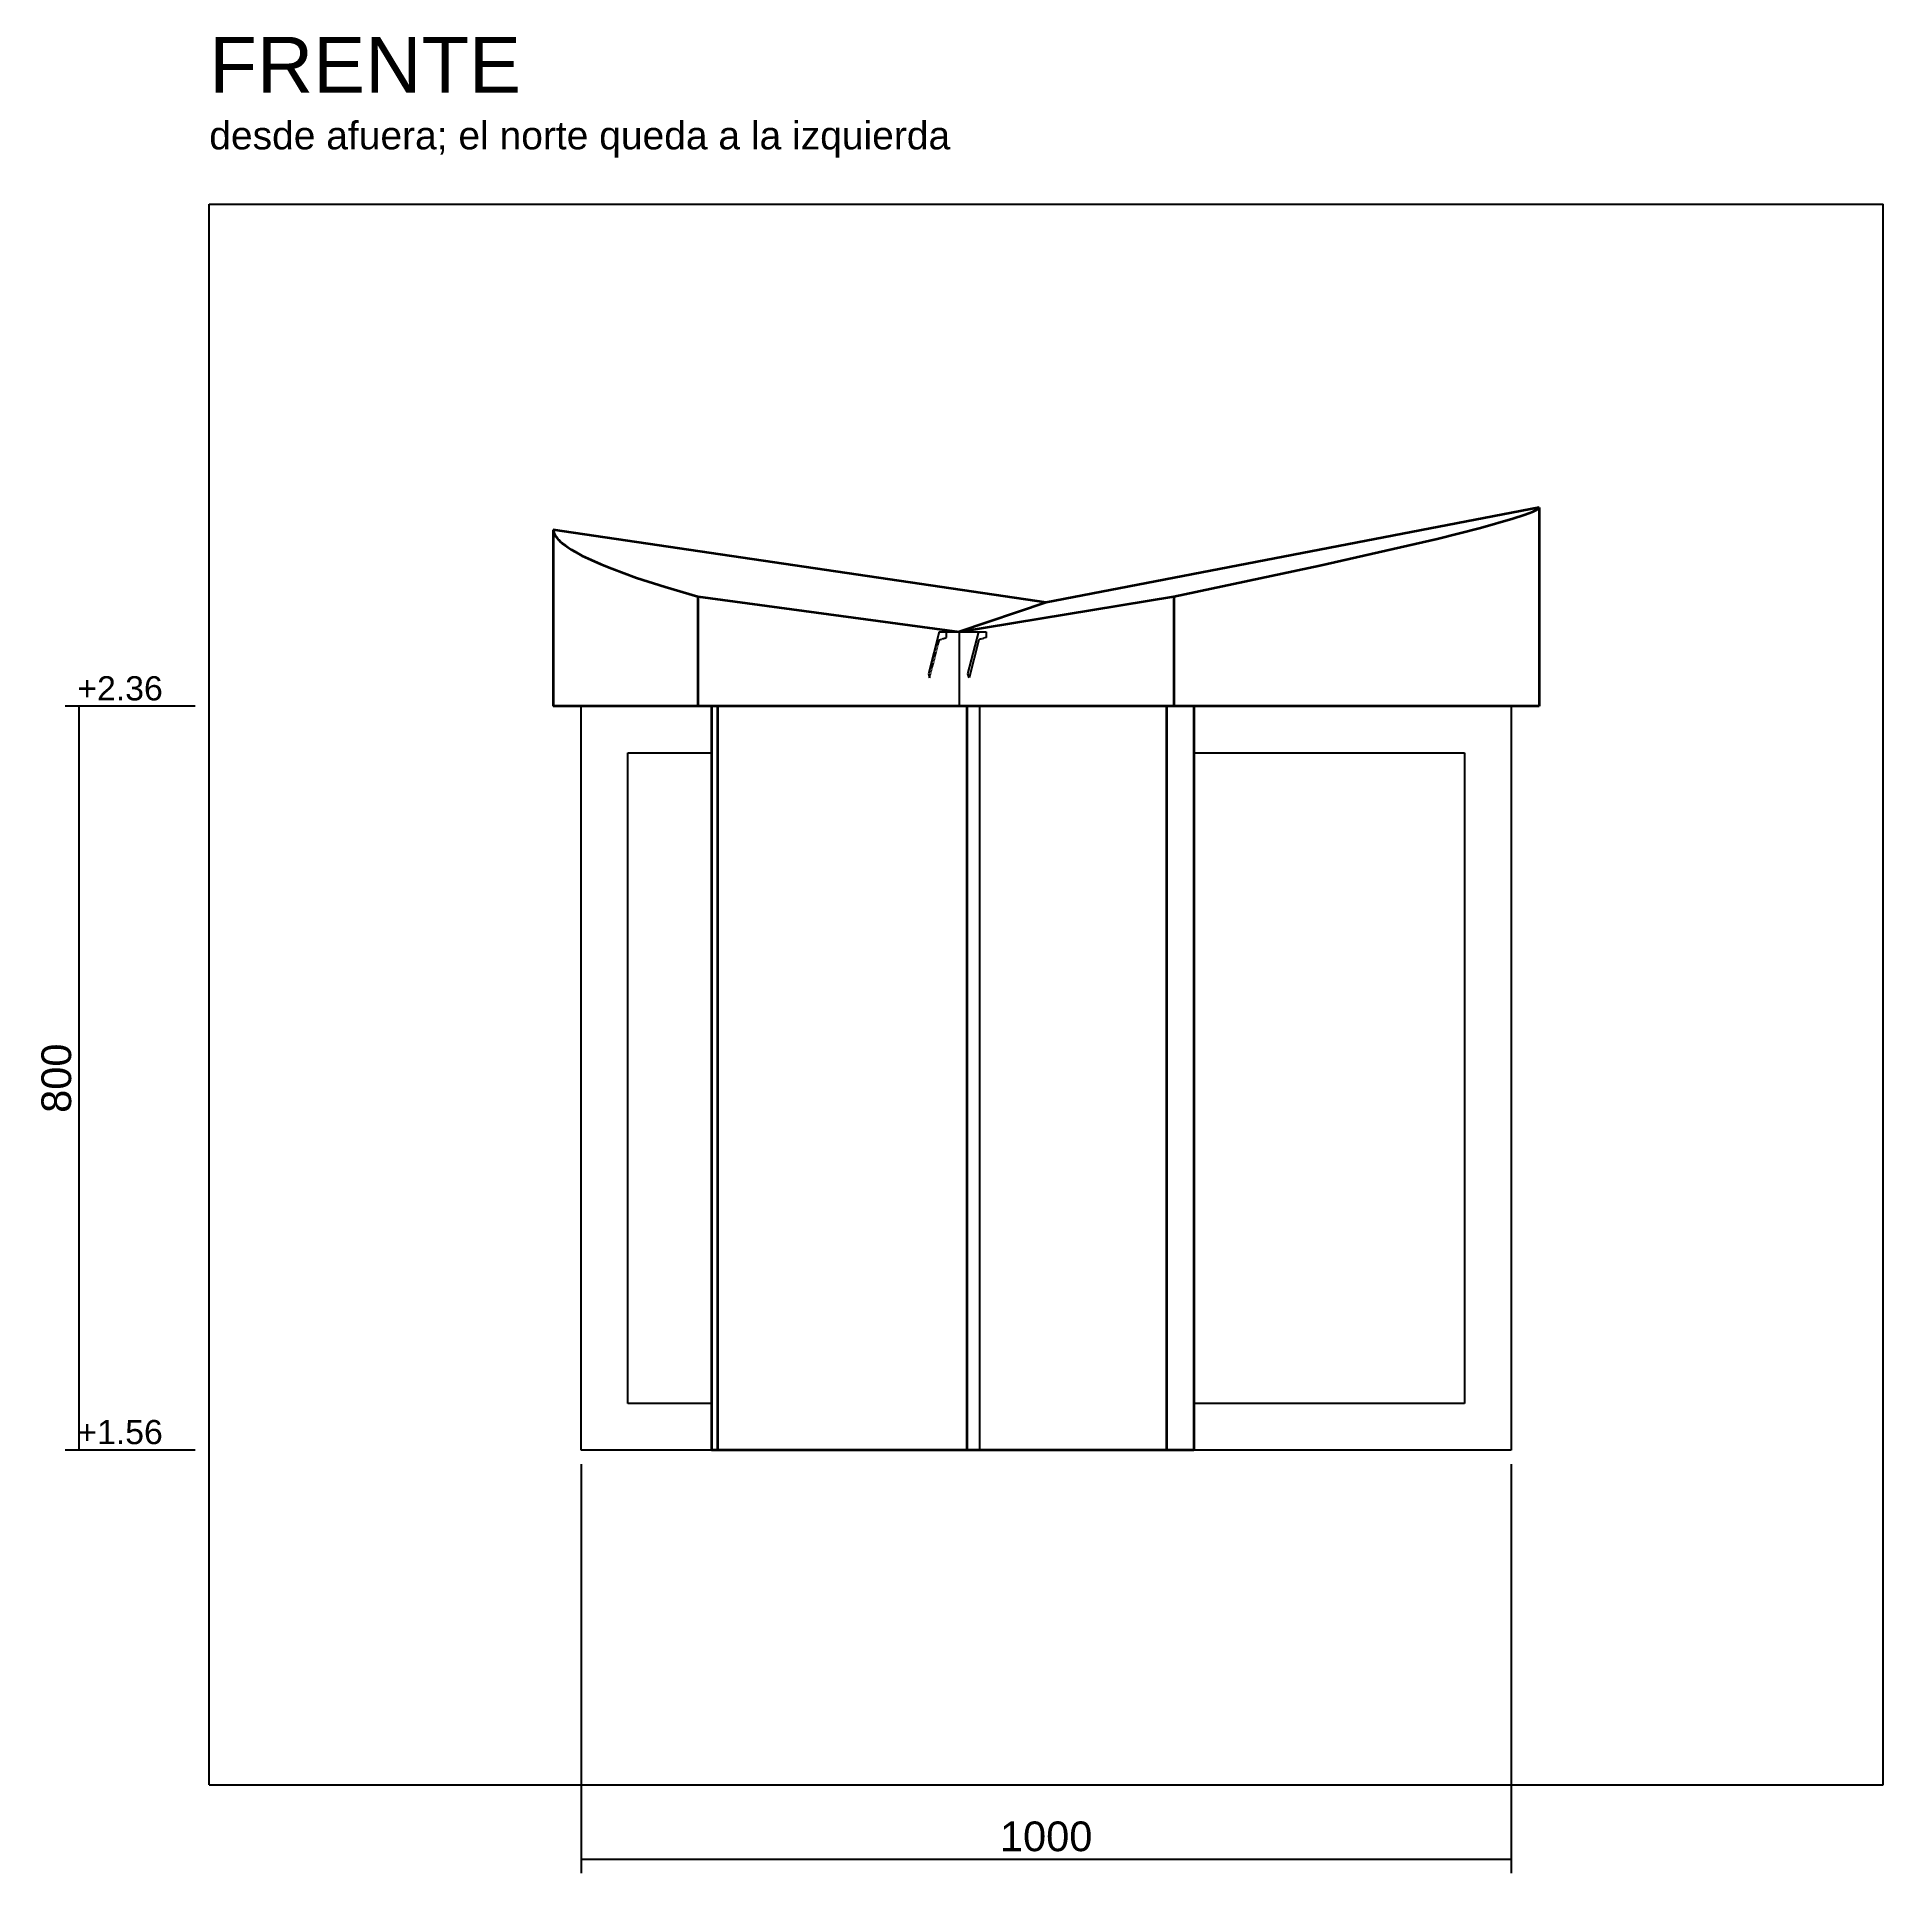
# Model space of a CAD drawing. Header units: millimetres. Extents: x -1085 to 900, y 1105 to 3080.
import ezdxf

# ---------------------------------------------------------------- set-up
doc = ezdxf.new("R2010")
doc.units = ezdxf.units.MM
doc.linetypes.add('DASHED', pattern=[1.524, 1.27, -0.254])
for name, color, linetype, true_color in [('CONTEXTO_MURO', 9, 'Continuous', 0x808080), ('CONTEXTO_VENTANA', 9, 'Continuous', 0x808080), ('COTAS', 2, 'Continuous', 0xffff00), ('OCULTO', 9, 'DASHED', 0x808080), ('PROTECTOR_LABIO', 5, 'Continuous', 0x0000ff)]:
    doc.layers.add(name, color=color, linetype=linetype, true_color=true_color)
doc.layers.add('PROTECTOR_CUBIERTA', color=7, linetype='Continuous', lineweight=35)
doc.layers.add('PROTECTOR_LAMINA', color=7, linetype='Continuous', lineweight=35)
doc.layers.add('TEXTO', color=7, linetype='Continuous')
doc.styles.add('PROTECTOR', font='arial.ttf')
doc.dimstyles.new('PROTECTOR', dxfattribs={"dimtxt": 32, "dimasz": 0, "dimexe": 15, "dimexo": 15, "dimgap": 8, "dimtad": 1, "dimtoh": 1, "dimdec": 0, "dimzin": 12, "dimdsep": 46, "dimtxsty": 'PROTECTOR', "dimcen": 2.5, "dimazin": 1, "dimtfac": 1, "dimtdec": 4, "dimtix": 1, "dimtofl": 0, "dimtmove": 1, "dimatfit": 3, "dimtolj": 1, "dimtzin": 1, "dimarcsym": 0})

# ---------------------------------------------------------------- blocks, each defined once
blk = doc.blocks.new('*D1')
at = {"layer": 'COTAS', "color": 0, "lineweight": -2}
for p, q in [((-915, 2360), (-1055, 2360)), ((-1040, 1560), (-1040, 2360)), ((-915, 1560), (-1055, 1560))]:
    blk.add_line(p, q, dxfattribs=at)
at = {"layer": 'Defpoints', "color": 0}
for p in [(-1040, 2360), (-900, 2360), (-900, 1560)]:
    blk.add_point(p, dxfattribs=at)
at = {"layer": 'COTAS', "color": 0, "insert": (-1064.3, 1960), "char_height": 32, "attachment_point": 5, "rotation": 90, "style": 'PROTECTOR'}
blk.add_mtext('\\A1;800', dxfattribs=at)
blk = doc.blocks.new('*D2')
at = {"layer": 'COTAS', "color": 0, "lineweight": -2}
for p, q in [((-500, 1545), (-500, 1105)), ((500, 1545), (500, 1105)), ((-500, 1120), (500, 1120))]:
    blk.add_line(p, q, dxfattribs=at)
at = {"layer": 'Defpoints', "color": 0}
for p in [(-500, 1560), (500, 1560), (500, 1120)]:
    blk.add_point(p, dxfattribs=at)
at = {"layer": 'COTAS', "color": 0, "insert": (0, 1144.3), "char_height": 32, "attachment_point": 5, "style": 'PROTECTOR'}
blk.add_mtext('\\A1;1000', dxfattribs=at)

msp = doc.modelspace()

# ---------------------------------------------------------------- linework, layer by layer
at = {"layer": 'CONTEXTO_MURO'}
for points in [[(-900, 1200), (-900, 2900)], [(-900, 2900), (900, 2900)], [(900, 1200), (900, 2900)], [(-500, 1560), (-500, 2360)], [(500, 2360), (500, 1560)], [(-359.82, 1560), (-500, 1560)], [(500, 1560), (158.63, 1560)], [(-900, 1200), (900, 1200)]]:
    msp.add_lwpolyline(points, dxfattribs=at)
at = {"layer": 'CONTEXTO_VENTANA'}
for points in [[(-450, 2310), (-359.82, 2310)], [(-450, 1610), (-450, 2310)], [(158.64, 2310), (450, 2310)], [(450, 2310), (450, 1610)], [(-359.81, 1610), (-450, 1610)], [(450, 1610), (158.63, 1610)]]:
    msp.add_lwpolyline(points, dxfattribs=at)
at = {"layer": 'OCULTO'}
for points in [[(-125.47, 2390.74), (-114.93, 2431.54)], [(-114.93, 2440), (-72.42, 2440)], [(-114.93, 2431.54), (-107.16, 2434)], [(-107.16, 2434), (-107.16, 2440)], [(-93.67, 2440), (-93.67, 2360)], [(-72.42, 2440), (-64.66, 2440)], [(-64.66, 2434), (-72.42, 2431.54)], [(-64.66, 2440), (-64.66, 2434)], [(-71.82, 2360), (-71.82, 1560)]]:
    msp.add_lwpolyline(points, dxfattribs=at)
at = {"layer": 'PROTECTOR_CUBIERTA'}
for points in [[(530, 2573.94), (0, 2471.66)], [(137.17, 2478.23), (294.14, 2511.29), (420.48, 2540.26), (467.25, 2552.1), (501.72, 2561.84), (514.02, 2565.83), (518.88, 2567.59), (522.87, 2569.19), (524.53, 2569.93), (525.98, 2570.63), (527.2, 2571.28), (527.73, 2571.6), (528.21, 2571.9), (528.63, 2572.19), (528.82, 2572.33), (528.99, 2572.47), (529.15, 2572.61), (529.3, 2572.74), (529.43, 2572.87), (529.55, 2573), (529.61, 2573.06), (529.66, 2573.13), (529.7, 2573.19), (529.75, 2573.25), (529.79, 2573.31), (529.82, 2573.37), (529.86, 2573.43), (529.89, 2573.49), (529.91, 2573.55), (529.94, 2573.6), (529.96, 2573.66), (529.96, 2573.69), (529.97, 2573.72), (529.98, 2573.75), (529.98, 2573.77), (529.99, 2573.8), (529.99, 2573.83), (530, 2573.85), (530, 2573.88), (530, 2573.91), (530, 2573.94)], [(530, 2573.94), (530, 2360)], [(0, 2471.66), (-530, 2549.93)], [(-530, 2549.93), (-529.99, 2549.5), (-529.96, 2549.07), (-529.91, 2548.64), (-529.84, 2548.2), (-529.75, 2547.76), (-529.63, 2547.32), (-529.5, 2546.87), (-529.35, 2546.42), (-529.18, 2545.97), (-528.99, 2545.52), (-528.77, 2545.06), (-528.54, 2544.61), (-528.29, 2544.14), (-528.02, 2543.68), (-527.73, 2543.21), (-527.41, 2542.74), (-526.73, 2541.8), (-525.96, 2540.84), (-525.12, 2539.87), (-524.2, 2538.9), (-523.2, 2537.91), (-522.12, 2536.92), (-520.96, 2535.91), (-519.72, 2534.9), (-517.01, 2532.84), (-513.99, 2530.74), (-510.66, 2528.62), (-507.02, 2526.45), (-498.83, 2522.02), (-489.43, 2517.47), (-478.85, 2512.81), (-467.14, 2508.07), (-440.46, 2498.35), (-409.59, 2488.38), (-374.77, 2478.23)], [(-530, 2549.93), (-530, 2360)], [(-374.77, 2478.23), (-374.77, 2360)], [(-374.77, 2478.23), (-93.67, 2440)], [(-93.67, 2440), (137.17, 2478.23)], [(0, 2471.66), (-93.67, 2440)], [(137.17, 2478.23), (137.17, 2360)], [(-374.77, 2360), (-489.66, 2360), (-520.01, 2360), (-527.53, 2360), (-529.39, 2360), (-529.85, 2360), (-529.96, 2360), (-529.99, 2360), (-530, 2360)], [(-93.67, 2360), (-374.77, 2360)], [(137.17, 2360), (-93.67, 2360)], [(530, 2360), (137.17, 2360)]]:
    msp.add_lwpolyline(points, dxfattribs=at)
at = {"layer": 'PROTECTOR_LABIO'}
for points in [[(-114.93, 2440), (-126.57, 2395)], [(-84.07, 2395), (-72.42, 2440)], [(-72.42, 2431.54), (-82.97, 2390.74)], [(-126.57, 2395), (-125.47, 2390.74)], [(-82.97, 2390.74), (-84.07, 2395)]]:
    msp.add_lwpolyline(points, dxfattribs=at)
at = {"layer": 'PROTECTOR_LAMINA'}
for points in [[(-359.82, 2360), (-359.82, 1560)], [(-353.55, 2360), (-353.55, 1560)], [(-85.27, 2360), (-85.27, 1560)], [(129.41, 2360), (129.41, 1560)], [(158.63, 2360), (158.63, 1560)], [(-353.55, 1560), (-359.82, 1560)], [(-85.27, 1560), (-353.55, 1560)], [(129.41, 1560), (-85.27, 1560)], [(158.63, 1560), (129.41, 1560)]]:
    msp.add_lwpolyline(points, dxfattribs=at)

# ---------------------------------------------------------------- texts
at = {"layer": 'COTAS', "char_height": 26, "width": 230.8913, "attachment_point": 9, "style": 'PROTECTOR'}
for s, insert in [('+2.36', (-950, 2366)), ('+1.56', (-950, 1566))]:
    msp.add_mtext(s, dxfattribs=dict(at, insert=insert))
at = {"layer": 'TEXTO', "attachment_point": 7, "style": 'PROTECTOR'}
for s, insert, char_height, width in [('FRENTE', (-900, 3020), 60, 778.6957), ('desde afuera; el norte queda a la izquierda', (-900, 2950), 30, 1640.5435)]:
    msp.add_mtext(s, dxfattribs=dict(at, insert=insert, char_height=char_height, width=width))

# ---------------------------------------------------------------- dimensions: what is measured, and where the dimension line sits
at = {"layer": 'COTAS'}
dim = msp.add_linear_dim(base=(-1040, 2360), p1=(-900, 1560), p2=(-900, 2360), angle=90, text='800', dimstyle='PROTECTOR', override={"dimscale": 1, "dimtih": 0, "dimtoh": 0, "dimlfac": 1, "dimzin": 8, "dimsah": 0, "dimtzin": 12}, dxfattribs=at)
dim.commit()
dim.dimension.update_dxf_attribs({"geometry": '*D1', "text_midpoint": (-1064.34, 1960)})
dim = msp.add_linear_dim(base=(500, 1120), p1=(-500, 1560), p2=(500, 1560), text='1000', dimstyle='PROTECTOR', override={"dimscale": 1, "dimtih": 0, "dimtoh": 0, "dimlfac": 1, "dimzin": 8, "dimsah": 0, "dimtzin": 12}, dxfattribs=at)
dim.commit()
dim.dimension.update_dxf_attribs({"geometry": '*D2', "text_midpoint": (0, 1144.34)})

doc.saveas('drawing.dxf')
